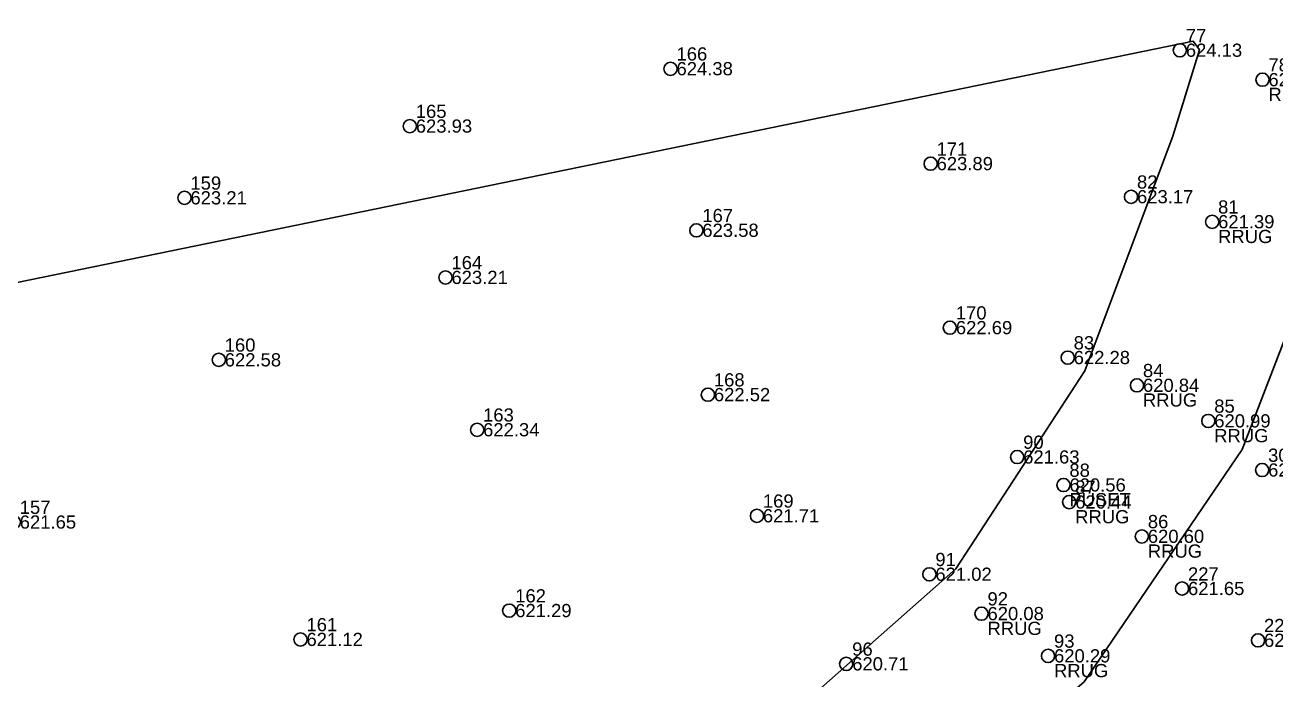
# Model space of a CAD drawing. Header units: metres. Extents: x 7508000 to 7510589, y 4725804 to 4728000.
# Drawn here: x 7509433.2 to 7509528, y 4726987.6 to 4727037.3 of the extents above; entities that cross this region are included whole.
import ezdxf

# ---------------------------------------------------------------- set-up
doc = ezdxf.new("R2010")
doc.units = ezdxf.units.M
for name, color, linetype in [('Orotofoto 2018', 7, 'Continuous'), ('Parcela Baze', 7, 'Continuous'), ('V-NODE', 1, 'Continuous'), ('V-NODE-TEXT', 11, 'Continuous')]:
    doc.layers.add(name, color=color, linetype=linetype)
doc.styles.get("Standard").update_dxf_attribs({"font": 'arial.ttf'})
picture_1 = doc.add_image_def('image1.ecw', size_in_pixel=(11111, 11111))

# ---------------------------------------------------------------- blocks, each defined once
blk = doc.blocks.new('*U54')
at = {"color": 0, "linetype": 'ByBlock', "lineweight": -2, "transparency": 16777216}
blk.add_line((0, 0), (0, 0), dxfattribs=at)
blk.add_circle((0, 0), 0.5, dxfattribs=at)
blk = doc.blocks.new('*U283', base_point=(7509520.678, 4727035.353, 624.128))
at = {"layer": 'V-NODE-TEXT', "color": 1, "linetype": 'ByBlock', "char_height": 1}
for s, insert, attachment_point in [('77', (7509521.128, 4727035.964, 624.128), 7), ('624.13', (7509521.128, 4727035.353, 624.128), 4)]:
    blk.add_mtext(s, dxfattribs=dict(at, insert=insert, attachment_point=attachment_point))
blk = doc.blocks.new('*U284', base_point=(7509520.678, 4727035.353, 624.128))
at = {"layer": 'V-NODE-TEXT', "color": 7, "lineweight": -2}
blk.add_blockref('*U283', (7509520.678, 4727035.353, 624.128), dxfattribs=at)
blk = doc.blocks.new('*U285', base_point=(7509520.678, 4727035.353, 624.128))
at = {"layer": 'V-NODE', "color": 7, "lineweight": -2, "xscale": 0.9999999800000003, "yscale": 0.9999999800000003, "zscale": 0.9999999800000003}
blk.add_blockref('*U54', (7509520.678, 4727035.353, 624.128), dxfattribs=at)
at = {"layer": 'V-NODE-TEXT', "color": 7, "lineweight": -2}
blk.add_blockref('*U284', (7509520.678, 4727035.353, 624.128), dxfattribs=at)
blk = doc.blocks.new('*U286', base_point=(7509526.938, 4727033.123, 621.828))
at = {"layer": 'V-NODE-TEXT', "color": 1, "linetype": 'ByBlock', "char_height": 1}
for s, insert, attachment_point in [('78', (7509527.388, 4727033.734, 621.828), 7), ('621.83', (7509527.388, 4727033.123, 621.828), 4), ('RRUG', (7509527.388, 4727032.512, 621.828), 1)]:
    blk.add_mtext(s, dxfattribs=dict(at, insert=insert, attachment_point=attachment_point))
blk = doc.blocks.new('*U287', base_point=(7509526.938, 4727033.123, 621.828))
at = {"layer": 'V-NODE-TEXT', "color": 7, "lineweight": -2}
blk.add_blockref('*U286', (7509526.938, 4727033.123, 621.828), dxfattribs=at)
blk = doc.blocks.new('*U288', base_point=(7509526.938, 4727033.123, 621.828))
at = {"layer": 'V-NODE', "color": 7, "lineweight": -2, "xscale": 0.9999999800000003, "yscale": 0.9999999800000003, "zscale": 0.9999999800000003}
blk.add_blockref('*U54', (7509526.938, 4727033.123, 621.828), dxfattribs=at)
at = {"layer": 'V-NODE-TEXT', "color": 7, "lineweight": -2}
blk.add_blockref('*U287', (7509526.938, 4727033.123, 621.828), dxfattribs=at)
blk = doc.blocks.new('*U295', base_point=(7509523.124, 4727022.355, 621.386))
at = {"layer": 'V-NODE-TEXT', "color": 1, "linetype": 'ByBlock', "char_height": 1}
for s, insert, attachment_point in [('81', (7509523.574, 4727022.966, 621.386), 7), ('621.39', (7509523.574, 4727022.355, 621.386), 4), ('RRUG', (7509523.574, 4727021.744, 621.386), 1)]:
    blk.add_mtext(s, dxfattribs=dict(at, insert=insert, attachment_point=attachment_point))
blk = doc.blocks.new('*U296', base_point=(7509523.124, 4727022.355, 621.386))
at = {"layer": 'V-NODE-TEXT', "color": 7, "lineweight": -2}
blk.add_blockref('*U295', (7509523.124, 4727022.355, 621.386), dxfattribs=at)
blk = doc.blocks.new('*U297', base_point=(7509523.124, 4727022.355, 621.386))
at = {"layer": 'V-NODE', "color": 7, "lineweight": -2, "xscale": 0.9999999800000003, "yscale": 0.9999999800000003, "zscale": 0.9999999800000003}
blk.add_blockref('*U54', (7509523.124, 4727022.355, 621.386), dxfattribs=at)
at = {"layer": 'V-NODE-TEXT', "color": 7, "lineweight": -2}
blk.add_blockref('*U296', (7509523.124, 4727022.355, 621.386), dxfattribs=at)
blk = doc.blocks.new('*U298', base_point=(7509516.978, 4727024.249, 623.166))
at = {"layer": 'V-NODE-TEXT', "color": 1, "linetype": 'ByBlock', "char_height": 1}
for s, insert, attachment_point in [('82', (7509517.428, 4727024.86, 623.166), 7), ('623.17', (7509517.428, 4727024.249, 623.166), 4)]:
    blk.add_mtext(s, dxfattribs=dict(at, insert=insert, attachment_point=attachment_point))
blk = doc.blocks.new('*U299', base_point=(7509516.978, 4727024.249, 623.166))
at = {"layer": 'V-NODE-TEXT', "color": 7, "lineweight": -2}
blk.add_blockref('*U298', (7509516.978, 4727024.249, 623.166), dxfattribs=at)
blk = doc.blocks.new('*U300', base_point=(7509516.978, 4727024.249, 623.166))
at = {"layer": 'V-NODE', "color": 7, "lineweight": -2, "xscale": 0.9999999800000003, "yscale": 0.9999999800000003, "zscale": 0.9999999800000003}
blk.add_blockref('*U54', (7509516.978, 4727024.249, 623.166), dxfattribs=at)
at = {"layer": 'V-NODE-TEXT', "color": 7, "lineweight": -2}
blk.add_blockref('*U299', (7509516.978, 4727024.249, 623.166), dxfattribs=at)
blk = doc.blocks.new('*U301', base_point=(7509512.178, 4727012.06, 622.2783))
at = {"layer": 'V-NODE-TEXT', "color": 1, "linetype": 'ByBlock', "char_height": 1}
for s, insert, attachment_point in [('83', (7509512.628, 4727012.670573, 622.2783), 7), ('622.28', (7509512.628, 4727012.06, 622.2783), 4)]:
    blk.add_mtext(s, dxfattribs=dict(at, insert=insert, attachment_point=attachment_point))
blk = doc.blocks.new('*U302', base_point=(7509512.178, 4727012.06, 622.278))
at = {"layer": 'V-NODE-TEXT', "color": 7, "lineweight": -2}
blk.add_blockref('*U301', (7509512.178, 4727012.06, 622.278), dxfattribs=at)
blk = doc.blocks.new('*U303', base_point=(7509512.178, 4727012.06, 622.278))
at = {"layer": 'V-NODE', "color": 7, "lineweight": -2, "xscale": 0.9999999800000003, "yscale": 0.9999999800000003, "zscale": 0.9999999800000003}
blk.add_blockref('*U54', (7509512.178, 4727012.06, 622.278), dxfattribs=at)
at = {"layer": 'V-NODE-TEXT', "color": 7, "lineweight": -2}
blk.add_blockref('*U302', (7509512.178, 4727012.06, 622.278), dxfattribs=at)
blk = doc.blocks.new('*U304', base_point=(7509517.429, 4727009.957, 620.8395))
at = {"layer": 'V-NODE-TEXT', "color": 1, "linetype": 'ByBlock', "char_height": 1}
for s, insert, attachment_point in [('84', (7509517.879, 4727010.567573, 620.8395), 7), ('620.84', (7509517.879, 4727009.957, 620.8395), 4), ('RRUG', (7509517.879, 4727009.346427, 620.8395), 1)]:
    blk.add_mtext(s, dxfattribs=dict(at, insert=insert, attachment_point=attachment_point))
blk = doc.blocks.new('*U305', base_point=(7509517.429, 4727009.957, 620.84))
at = {"layer": 'V-NODE-TEXT', "color": 7, "lineweight": -2}
blk.add_blockref('*U304', (7509517.429, 4727009.957, 620.84), dxfattribs=at)
blk = doc.blocks.new('*U306', base_point=(7509517.429, 4727009.957, 620.84))
at = {"layer": 'V-NODE', "color": 7, "lineweight": -2, "xscale": 0.9999999800000003, "yscale": 0.9999999800000003, "zscale": 0.9999999800000003}
blk.add_blockref('*U54', (7509517.429, 4727009.957, 620.84), dxfattribs=at)
at = {"layer": 'V-NODE-TEXT', "color": 7, "lineweight": -2}
blk.add_blockref('*U305', (7509517.429, 4727009.957, 620.84), dxfattribs=at)
blk = doc.blocks.new('*U307', base_point=(7509522.833, 4727007.26, 620.9909))
at = {"layer": 'V-NODE-TEXT', "color": 1, "linetype": 'ByBlock', "char_height": 1}
for s, insert, attachment_point in [('85', (7509523.283, 4727007.870573, 620.9909), 7), ('620.99', (7509523.283, 4727007.26, 620.9909), 4), ('RRUG', (7509523.283, 4727006.649427, 620.9909), 1)]:
    blk.add_mtext(s, dxfattribs=dict(at, insert=insert, attachment_point=attachment_point))
blk = doc.blocks.new('*U308', base_point=(7509522.833, 4727007.26, 620.991))
at = {"layer": 'V-NODE-TEXT', "color": 7, "lineweight": -2}
blk.add_blockref('*U307', (7509522.833, 4727007.26, 620.991), dxfattribs=at)
blk = doc.blocks.new('*U309', base_point=(7509522.833, 4727007.26, 620.991))
at = {"layer": 'V-NODE', "color": 7, "lineweight": -2, "xscale": 0.9999999800000003, "yscale": 0.9999999800000003, "zscale": 0.9999999800000003}
blk.add_blockref('*U54', (7509522.833, 4727007.26, 620.991), dxfattribs=at)
at = {"layer": 'V-NODE-TEXT', "color": 7, "lineweight": -2}
blk.add_blockref('*U308', (7509522.833, 4727007.26, 620.991), dxfattribs=at)
blk = doc.blocks.new('*U310', base_point=(7509517.8, 4726998.509, 620.6012))
at = {"layer": 'V-NODE-TEXT', "color": 1, "linetype": 'ByBlock', "char_height": 1}
for s, insert, attachment_point in [('86', (7509518.25, 4726999.119573, 620.6012), 7), ('620.60', (7509518.25, 4726998.509, 620.6012), 4), ('RRUG', (7509518.25, 4726997.898427, 620.6012), 1)]:
    blk.add_mtext(s, dxfattribs=dict(at, insert=insert, attachment_point=attachment_point))
blk = doc.blocks.new('*U311', base_point=(7509517.8, 4726998.509, 620.601))
at = {"layer": 'V-NODE-TEXT', "color": 7, "lineweight": -2}
blk.add_blockref('*U310', (7509517.8, 4726998.509, 620.601), dxfattribs=at)
blk = doc.blocks.new('*U312', base_point=(7509517.8, 4726998.509, 620.601))
at = {"layer": 'V-NODE', "color": 7, "lineweight": -2, "xscale": 0.9999999800000003, "yscale": 0.9999999800000003, "zscale": 0.9999999800000003}
blk.add_blockref('*U54', (7509517.8, 4726998.509, 620.601), dxfattribs=at)
at = {"layer": 'V-NODE-TEXT', "color": 7, "lineweight": -2}
blk.add_blockref('*U311', (7509517.8, 4726998.509, 620.601), dxfattribs=at)
blk = doc.blocks.new('*U313', base_point=(7509512.295, 4727001.113, 620.4424))
at = {"layer": 'V-NODE-TEXT', "color": 1, "linetype": 'ByBlock', "char_height": 1}
for s, insert, attachment_point in [('87', (7509512.745, 4727001.723573, 620.4424), 7), ('620.44', (7509512.745, 4727001.113, 620.4424), 4), ('RRUG', (7509512.745, 4727000.502427, 620.4424), 1)]:
    blk.add_mtext(s, dxfattribs=dict(at, insert=insert, attachment_point=attachment_point))
blk = doc.blocks.new('*U314', base_point=(7509512.295, 4727001.113, 620.442))
at = {"layer": 'V-NODE-TEXT', "color": 7, "lineweight": -2}
blk.add_blockref('*U313', (7509512.295, 4727001.113, 620.442), dxfattribs=at)
blk = doc.blocks.new('*U315', base_point=(7509512.295, 4727001.113, 620.442))
at = {"layer": 'V-NODE', "color": 7, "lineweight": -2, "xscale": 0.9999999800000003, "yscale": 0.9999999800000003, "zscale": 0.9999999800000003}
blk.add_blockref('*U54', (7509512.295, 4727001.113, 620.442), dxfattribs=at)
at = {"layer": 'V-NODE-TEXT', "color": 7, "lineweight": -2}
blk.add_blockref('*U314', (7509512.295, 4727001.113, 620.442), dxfattribs=at)
blk = doc.blocks.new('*U316', base_point=(7509511.856, 4727002.403, 620.5616))
at = {"layer": 'V-NODE-TEXT', "color": 1, "linetype": 'ByBlock', "char_height": 1}
for s, insert, attachment_point in [('88', (7509512.306, 4727003.013573, 620.5616), 7), ('620.56', (7509512.306, 4727002.403, 620.5616), 4), ('PUSET', (7509512.306, 4727001.792427, 620.5616), 1)]:
    blk.add_mtext(s, dxfattribs=dict(at, insert=insert, attachment_point=attachment_point))
blk = doc.blocks.new('*U317', base_point=(7509511.856, 4727002.403, 620.562))
at = {"layer": 'V-NODE-TEXT', "color": 7, "lineweight": -2}
blk.add_blockref('*U316', (7509511.856, 4727002.403, 620.562), dxfattribs=at)
blk = doc.blocks.new('*U318', base_point=(7509511.856, 4727002.403, 620.562))
at = {"layer": 'V-NODE', "color": 7, "lineweight": -2, "xscale": 0.9999999800000003, "yscale": 0.9999999800000003, "zscale": 0.9999999800000003}
blk.add_blockref('*U54', (7509511.856, 4727002.403, 620.562), dxfattribs=at)
at = {"layer": 'V-NODE-TEXT', "color": 7, "lineweight": -2}
blk.add_blockref('*U317', (7509511.856, 4727002.403, 620.562), dxfattribs=at)
blk = doc.blocks.new('*U319', base_point=(7509508.353, 4727004.525, 621.626))
at = {"layer": 'V-NODE-TEXT', "color": 1, "linetype": 'ByBlock', "char_height": 1}
for s, insert, attachment_point in [('90', (7509508.803, 4727005.136, 621.626), 7), ('621.63', (7509508.803, 4727004.525, 621.626), 4)]:
    blk.add_mtext(s, dxfattribs=dict(at, insert=insert, attachment_point=attachment_point))
blk = doc.blocks.new('*U320', base_point=(7509508.353, 4727004.525, 621.626))
at = {"layer": 'V-NODE-TEXT', "color": 7, "lineweight": -2}
blk.add_blockref('*U319', (7509508.353, 4727004.525, 621.626), dxfattribs=at)
blk = doc.blocks.new('*U321', base_point=(7509508.353, 4727004.525, 621.626))
at = {"layer": 'V-NODE', "color": 7, "lineweight": -2, "xscale": 0.9999999800000003, "yscale": 0.9999999800000003, "zscale": 0.9999999800000003}
blk.add_blockref('*U54', (7509508.353, 4727004.525, 621.626), dxfattribs=at)
at = {"layer": 'V-NODE-TEXT', "color": 7, "lineweight": -2}
blk.add_blockref('*U320', (7509508.353, 4727004.525, 621.626), dxfattribs=at)
blk = doc.blocks.new('*U322', base_point=(7509501.698, 4726995.637, 621.0246))
at = {"layer": 'V-NODE-TEXT', "color": 1, "linetype": 'ByBlock', "char_height": 1}
for s, insert, attachment_point in [('91', (7509502.148, 4726996.247573, 621.0246), 7), ('621.02', (7509502.148, 4726995.637, 621.0246), 4)]:
    blk.add_mtext(s, dxfattribs=dict(at, insert=insert, attachment_point=attachment_point))
blk = doc.blocks.new('*U323', base_point=(7509501.698, 4726995.637, 621.025))
at = {"layer": 'V-NODE-TEXT', "color": 7, "lineweight": -2}
blk.add_blockref('*U322', (7509501.698, 4726995.637, 621.025), dxfattribs=at)
blk = doc.blocks.new('*U324', base_point=(7509501.698, 4726995.637, 621.025))
at = {"layer": 'V-NODE', "color": 7, "lineweight": -2, "xscale": 0.9999999800000003, "yscale": 0.9999999800000003, "zscale": 0.9999999800000003}
blk.add_blockref('*U54', (7509501.698, 4726995.637, 621.025), dxfattribs=at)
at = {"layer": 'V-NODE-TEXT', "color": 7, "lineweight": -2}
blk.add_blockref('*U323', (7509501.698, 4726995.637, 621.025), dxfattribs=at)
blk = doc.blocks.new('*U325', base_point=(7509505.649, 4726992.654, 620.075))
at = {"layer": 'V-NODE-TEXT', "color": 1, "linetype": 'ByBlock', "char_height": 1}
for s, insert, attachment_point in [('92', (7509506.099, 4726993.264573, 620.075), 7), ('620.08', (7509506.099, 4726992.654, 620.075), 4), ('RRUG', (7509506.099, 4726992.043427, 620.075), 1)]:
    blk.add_mtext(s, dxfattribs=dict(at, insert=insert, attachment_point=attachment_point))
blk = doc.blocks.new('*U326', base_point=(7509505.649, 4726992.654, 620.075))
at = {"layer": 'V-NODE-TEXT', "color": 7, "lineweight": -2}
blk.add_blockref('*U325', (7509505.649, 4726992.654, 620.075), dxfattribs=at)
blk = doc.blocks.new('*U327', base_point=(7509505.649, 4726992.654, 620.075))
at = {"layer": 'V-NODE', "color": 7, "lineweight": -2, "xscale": 0.9999999800000003, "yscale": 0.9999999800000003, "zscale": 0.9999999800000003}
blk.add_blockref('*U54', (7509505.649, 4726992.654, 620.075), dxfattribs=at)
at = {"layer": 'V-NODE-TEXT', "color": 7, "lineweight": -2}
blk.add_blockref('*U326', (7509505.649, 4726992.654, 620.075), dxfattribs=at)
blk = doc.blocks.new('*U328', base_point=(7509510.69, 4726989.452, 620.2857))
at = {"layer": 'V-NODE-TEXT', "color": 1, "linetype": 'ByBlock', "char_height": 1}
for s, insert, attachment_point in [('93', (7509511.14, 4726990.062573, 620.2857), 7), ('620.29', (7509511.14, 4726989.452, 620.2857), 4), ('RRUG', (7509511.14, 4726988.841427, 620.2857), 1)]:
    blk.add_mtext(s, dxfattribs=dict(at, insert=insert, attachment_point=attachment_point))
blk = doc.blocks.new('*U329', base_point=(7509510.69, 4726989.452, 620.286))
at = {"layer": 'V-NODE-TEXT', "color": 7, "lineweight": -2}
blk.add_blockref('*U328', (7509510.69, 4726989.452, 620.286), dxfattribs=at)
blk = doc.blocks.new('*U330', base_point=(7509510.69, 4726989.452, 620.286))
at = {"layer": 'V-NODE', "color": 7, "lineweight": -2, "xscale": 0.9999999800000003, "yscale": 0.9999999800000003, "zscale": 0.9999999800000003}
blk.add_blockref('*U54', (7509510.69, 4726989.452, 620.286), dxfattribs=at)
at = {"layer": 'V-NODE-TEXT', "color": 7, "lineweight": -2}
blk.add_blockref('*U329', (7509510.69, 4726989.452, 620.286), dxfattribs=at)
blk = doc.blocks.new('*U337', base_point=(7509495.396, 4726988.846, 620.7052))
at = {"layer": 'V-NODE-TEXT', "color": 1, "linetype": 'ByBlock', "char_height": 1}
for s, insert, attachment_point in [('96', (7509495.846, 4726989.456573, 620.7052), 7), ('620.71', (7509495.846, 4726988.846, 620.7052), 4)]:
    blk.add_mtext(s, dxfattribs=dict(at, insert=insert, attachment_point=attachment_point))
blk = doc.blocks.new('*U338', base_point=(7509495.396, 4726988.846, 620.705))
at = {"layer": 'V-NODE-TEXT', "color": 7, "lineweight": -2}
blk.add_blockref('*U337', (7509495.396, 4726988.846, 620.705), dxfattribs=at)
blk = doc.blocks.new('*U339', base_point=(7509495.396, 4726988.846, 620.705))
at = {"layer": 'V-NODE', "color": 7, "lineweight": -2, "xscale": 0.9999999800000003, "yscale": 0.9999999800000003, "zscale": 0.9999999800000003}
blk.add_blockref('*U54', (7509495.396, 4726988.846, 620.705), dxfattribs=at)
at = {"layer": 'V-NODE-TEXT', "color": 7, "lineweight": -2}
blk.add_blockref('*U338', (7509495.396, 4726988.846, 620.705), dxfattribs=at)
blk = doc.blocks.new('*U517', base_point=(7509432.309, 4726999.592, 621.647))
at = {"layer": 'V-NODE-TEXT', "color": 1, "linetype": 'ByBlock', "char_height": 1}
for s, insert, attachment_point in [('157', (7509432.759, 4727000.202573, 621.647), 7), ('621.65', (7509432.759, 4726999.592, 621.647), 4)]:
    blk.add_mtext(s, dxfattribs=dict(at, insert=insert, attachment_point=attachment_point))
blk = doc.blocks.new('*U518', base_point=(7509432.309, 4726999.592, 621.647))
at = {"layer": 'V-NODE-TEXT', "color": 7, "lineweight": -2}
blk.add_blockref('*U517', (7509432.309, 4726999.592, 621.647), dxfattribs=at)
blk = doc.blocks.new('*U519', base_point=(7509432.309, 4726999.592, 621.647))
at = {"layer": 'V-NODE', "color": 7, "lineweight": -2, "xscale": 0.9999999800000003, "yscale": 0.9999999800000003, "zscale": 0.9999999800000003}
blk.add_blockref('*U54', (7509432.309, 4726999.592, 621.647), dxfattribs=at)
at = {"layer": 'V-NODE-TEXT', "color": 7, "lineweight": -2}
blk.add_blockref('*U518', (7509432.309, 4726999.592, 621.647), dxfattribs=at)
blk = doc.blocks.new('*U523', base_point=(7509445.245, 4727024.166, 623.205))
at = {"layer": 'V-NODE-TEXT', "color": 1, "linetype": 'ByBlock', "char_height": 1}
for s, insert, attachment_point in [('159', (7509445.695, 4727024.777, 623.205), 7), ('623.21', (7509445.695, 4727024.166, 623.205), 4)]:
    blk.add_mtext(s, dxfattribs=dict(at, insert=insert, attachment_point=attachment_point))
blk = doc.blocks.new('*U524', base_point=(7509445.245, 4727024.166, 623.205))
at = {"layer": 'V-NODE-TEXT', "color": 7, "lineweight": -2}
blk.add_blockref('*U523', (7509445.245, 4727024.166, 623.205), dxfattribs=at)
blk = doc.blocks.new('*U525', base_point=(7509445.245, 4727024.166, 623.205))
at = {"layer": 'V-NODE', "color": 7, "lineweight": -2, "xscale": 0.9999999800000003, "yscale": 0.9999999800000003, "zscale": 0.9999999800000003}
blk.add_blockref('*U54', (7509445.245, 4727024.166, 623.205), dxfattribs=at)
at = {"layer": 'V-NODE-TEXT', "color": 7, "lineweight": -2}
blk.add_blockref('*U524', (7509445.245, 4727024.166, 623.205), dxfattribs=at)
blk = doc.blocks.new('*U526', base_point=(7509447.843, 4727011.888, 622.5773))
at = {"layer": 'V-NODE-TEXT', "color": 1, "linetype": 'ByBlock', "char_height": 1}
for s, insert, attachment_point in [('160', (7509448.293, 4727012.498573, 622.5773), 7), ('622.58', (7509448.293, 4727011.888, 622.5773), 4)]:
    blk.add_mtext(s, dxfattribs=dict(at, insert=insert, attachment_point=attachment_point))
blk = doc.blocks.new('*U527', base_point=(7509447.843, 4727011.888, 622.577))
at = {"layer": 'V-NODE-TEXT', "color": 7, "lineweight": -2}
blk.add_blockref('*U526', (7509447.843, 4727011.888, 622.577), dxfattribs=at)
blk = doc.blocks.new('*U528', base_point=(7509447.843, 4727011.888, 622.577))
at = {"layer": 'V-NODE', "color": 7, "lineweight": -2, "xscale": 0.9999999800000003, "yscale": 0.9999999800000003, "zscale": 0.9999999800000003}
blk.add_blockref('*U54', (7509447.843, 4727011.888, 622.577), dxfattribs=at)
at = {"layer": 'V-NODE-TEXT', "color": 7, "lineweight": -2}
blk.add_blockref('*U527', (7509447.843, 4727011.888, 622.577), dxfattribs=at)
blk = doc.blocks.new('*U529', base_point=(7509454.039, 4726990.697, 621.1163))
at = {"layer": 'V-NODE-TEXT', "color": 1, "linetype": 'ByBlock', "char_height": 1}
for s, insert, attachment_point in [('161', (7509454.489, 4726991.307573, 621.1163), 7), ('621.12', (7509454.489, 4726990.697, 621.1163), 4)]:
    blk.add_mtext(s, dxfattribs=dict(at, insert=insert, attachment_point=attachment_point))
blk = doc.blocks.new('*U530', base_point=(7509454.039, 4726990.697, 621.116))
at = {"layer": 'V-NODE-TEXT', "color": 7, "lineweight": -2}
blk.add_blockref('*U529', (7509454.039, 4726990.697, 621.116), dxfattribs=at)
blk = doc.blocks.new('*U531', base_point=(7509454.039, 4726990.697, 621.116))
at = {"layer": 'V-NODE', "color": 7, "lineweight": -2, "xscale": 0.9999999800000003, "yscale": 0.9999999800000003, "zscale": 0.9999999800000003}
blk.add_blockref('*U54', (7509454.039, 4726990.697, 621.116), dxfattribs=at)
at = {"layer": 'V-NODE-TEXT', "color": 7, "lineweight": -2}
blk.add_blockref('*U530', (7509454.039, 4726990.697, 621.116), dxfattribs=at)
blk = doc.blocks.new('*U532', base_point=(7509469.858, 4726992.883, 621.2899))
at = {"layer": 'V-NODE-TEXT', "color": 1, "linetype": 'ByBlock', "char_height": 1}
for s, insert, attachment_point in [('162', (7509470.308, 4726993.493573, 621.2899), 7), ('621.29', (7509470.308, 4726992.883, 621.2899), 4)]:
    blk.add_mtext(s, dxfattribs=dict(at, insert=insert, attachment_point=attachment_point))
blk = doc.blocks.new('*U533', base_point=(7509469.858, 4726992.883, 621.29))
at = {"layer": 'V-NODE-TEXT', "color": 7, "lineweight": -2}
blk.add_blockref('*U532', (7509469.858, 4726992.883, 621.29), dxfattribs=at)
blk = doc.blocks.new('*U534', base_point=(7509469.858, 4726992.883, 621.29))
at = {"layer": 'V-NODE', "color": 7, "lineweight": -2, "xscale": 0.9999999800000003, "yscale": 0.9999999800000003, "zscale": 0.9999999800000003}
blk.add_blockref('*U54', (7509469.858, 4726992.883, 621.29), dxfattribs=at)
at = {"layer": 'V-NODE-TEXT', "color": 7, "lineweight": -2}
blk.add_blockref('*U533', (7509469.858, 4726992.883, 621.29), dxfattribs=at)
blk = doc.blocks.new('*U535', base_point=(7509467.423, 4727006.588, 622.345))
at = {"layer": 'V-NODE-TEXT', "color": 1, "linetype": 'ByBlock', "char_height": 1}
for s, insert, attachment_point in [('163', (7509467.873, 4727007.199, 622.345), 7), ('622.34', (7509467.873, 4727006.588, 622.345), 4)]:
    blk.add_mtext(s, dxfattribs=dict(at, insert=insert, attachment_point=attachment_point))
blk = doc.blocks.new('*U536', base_point=(7509467.423, 4727006.588, 622.345))
at = {"layer": 'V-NODE-TEXT', "color": 7, "lineweight": -2}
blk.add_blockref('*U535', (7509467.423, 4727006.588, 622.345), dxfattribs=at)
blk = doc.blocks.new('*U537', base_point=(7509467.423, 4727006.588, 622.345))
at = {"layer": 'V-NODE', "color": 7, "lineweight": -2, "xscale": 0.9999999800000003, "yscale": 0.9999999800000003, "zscale": 0.9999999800000003}
blk.add_blockref('*U54', (7509467.423, 4727006.588, 622.345), dxfattribs=at)
at = {"layer": 'V-NODE-TEXT', "color": 7, "lineweight": -2}
blk.add_blockref('*U536', (7509467.423, 4727006.588, 622.345), dxfattribs=at)
blk = doc.blocks.new('*U538', base_point=(7509465.026, 4727018.133, 623.214))
at = {"layer": 'V-NODE-TEXT', "color": 1, "linetype": 'ByBlock', "char_height": 1}
for s, insert, attachment_point in [('164', (7509465.476, 4727018.744, 623.214), 7), ('623.21', (7509465.476, 4727018.133, 623.214), 4)]:
    blk.add_mtext(s, dxfattribs=dict(at, insert=insert, attachment_point=attachment_point))
blk = doc.blocks.new('*U539', base_point=(7509465.026, 4727018.133, 623.214))
at = {"layer": 'V-NODE-TEXT', "color": 7, "lineweight": -2}
blk.add_blockref('*U538', (7509465.026, 4727018.133, 623.214), dxfattribs=at)
blk = doc.blocks.new('*U540', base_point=(7509465.026, 4727018.133, 623.214))
at = {"layer": 'V-NODE', "color": 7, "lineweight": -2, "xscale": 0.9999999800000003, "yscale": 0.9999999800000003, "zscale": 0.9999999800000003}
blk.add_blockref('*U54', (7509465.026, 4727018.133, 623.214), dxfattribs=at)
at = {"layer": 'V-NODE-TEXT', "color": 7, "lineweight": -2}
blk.add_blockref('*U539', (7509465.026, 4727018.133, 623.214), dxfattribs=at)
blk = doc.blocks.new('*U541', base_point=(7509462.323, 4727029.603, 623.928))
at = {"layer": 'V-NODE-TEXT', "color": 1, "linetype": 'ByBlock', "char_height": 1}
for s, insert, attachment_point in [('165', (7509462.773, 4727030.214, 623.928), 7), ('623.93', (7509462.773, 4727029.603, 623.928), 4)]:
    blk.add_mtext(s, dxfattribs=dict(at, insert=insert, attachment_point=attachment_point))
blk = doc.blocks.new('*U542', base_point=(7509462.323, 4727029.603, 623.928))
at = {"layer": 'V-NODE-TEXT', "color": 7, "lineweight": -2}
blk.add_blockref('*U541', (7509462.323, 4727029.603, 623.928), dxfattribs=at)
blk = doc.blocks.new('*U543', base_point=(7509462.323, 4727029.603, 623.928))
at = {"layer": 'V-NODE', "color": 7, "lineweight": -2, "xscale": 0.9999999800000003, "yscale": 0.9999999800000003, "zscale": 0.9999999800000003}
blk.add_blockref('*U54', (7509462.323, 4727029.603, 623.928), dxfattribs=at)
at = {"layer": 'V-NODE-TEXT', "color": 7, "lineweight": -2}
blk.add_blockref('*U542', (7509462.323, 4727029.603, 623.928), dxfattribs=at)
blk = doc.blocks.new('*U544', base_point=(7509482.082, 4727033.953, 624.381))
at = {"layer": 'V-NODE-TEXT', "color": 1, "linetype": 'ByBlock', "char_height": 1}
for s, insert, attachment_point in [('166', (7509482.532, 4727034.564, 624.381), 7), ('624.38', (7509482.532, 4727033.953, 624.381), 4)]:
    blk.add_mtext(s, dxfattribs=dict(at, insert=insert, attachment_point=attachment_point))
blk = doc.blocks.new('*U545', base_point=(7509482.082, 4727033.953, 624.381))
at = {"layer": 'V-NODE-TEXT', "color": 7, "lineweight": -2}
blk.add_blockref('*U544', (7509482.082, 4727033.953, 624.381), dxfattribs=at)
blk = doc.blocks.new('*U546', base_point=(7509482.082, 4727033.953, 624.381))
at = {"layer": 'V-NODE', "color": 7, "lineweight": -2, "xscale": 0.9999999800000003, "yscale": 0.9999999800000003, "zscale": 0.9999999800000003}
blk.add_blockref('*U54', (7509482.082, 4727033.953, 624.381), dxfattribs=at)
at = {"layer": 'V-NODE-TEXT', "color": 7, "lineweight": -2}
blk.add_blockref('*U545', (7509482.082, 4727033.953, 624.381), dxfattribs=at)
blk = doc.blocks.new('*U547', base_point=(7509484.038, 4727021.706, 623.582))
at = {"layer": 'V-NODE-TEXT', "color": 1, "linetype": 'ByBlock', "char_height": 1}
for s, insert, attachment_point in [('167', (7509484.488, 4727022.317, 623.582), 7), ('623.58', (7509484.488, 4727021.706, 623.582), 4)]:
    blk.add_mtext(s, dxfattribs=dict(at, insert=insert, attachment_point=attachment_point))
blk = doc.blocks.new('*U548', base_point=(7509484.038, 4727021.706, 623.582))
at = {"layer": 'V-NODE-TEXT', "color": 7, "lineweight": -2}
blk.add_blockref('*U547', (7509484.038, 4727021.706, 623.582), dxfattribs=at)
blk = doc.blocks.new('*U549', base_point=(7509484.038, 4727021.706, 623.582))
at = {"layer": 'V-NODE', "color": 7, "lineweight": -2, "xscale": 0.9999999800000003, "yscale": 0.9999999800000003, "zscale": 0.9999999800000003}
blk.add_blockref('*U54', (7509484.038, 4727021.706, 623.582), dxfattribs=at)
at = {"layer": 'V-NODE-TEXT', "color": 7, "lineweight": -2}
blk.add_blockref('*U548', (7509484.038, 4727021.706, 623.582), dxfattribs=at)
blk = doc.blocks.new('*U550', base_point=(7509484.913, 4727009.252, 622.5157))
at = {"layer": 'V-NODE-TEXT', "color": 1, "linetype": 'ByBlock', "char_height": 1}
for s, insert, attachment_point in [('168', (7509485.363, 4727009.862573, 622.5157), 7), ('622.52', (7509485.363, 4727009.252, 622.5157), 4)]:
    blk.add_mtext(s, dxfattribs=dict(at, insert=insert, attachment_point=attachment_point))
blk = doc.blocks.new('*U551', base_point=(7509484.913, 4727009.252, 622.516))
at = {"layer": 'V-NODE-TEXT', "color": 7, "lineweight": -2}
blk.add_blockref('*U550', (7509484.913, 4727009.252, 622.516), dxfattribs=at)
blk = doc.blocks.new('*U552', base_point=(7509484.913, 4727009.252, 622.516))
at = {"layer": 'V-NODE', "color": 7, "lineweight": -2, "xscale": 0.9999999800000003, "yscale": 0.9999999800000003, "zscale": 0.9999999800000003}
blk.add_blockref('*U54', (7509484.913, 4727009.252, 622.516), dxfattribs=at)
at = {"layer": 'V-NODE-TEXT', "color": 7, "lineweight": -2}
blk.add_blockref('*U551', (7509484.913, 4727009.252, 622.516), dxfattribs=at)
blk = doc.blocks.new('*U553', base_point=(7509488.627, 4727000.068, 621.7076))
at = {"layer": 'V-NODE-TEXT', "color": 1, "linetype": 'ByBlock', "char_height": 1}
for s, insert, attachment_point in [('169', (7509489.077, 4727000.678573, 621.7076), 7), ('621.71', (7509489.077, 4727000.068, 621.7076), 4)]:
    blk.add_mtext(s, dxfattribs=dict(at, insert=insert, attachment_point=attachment_point))
blk = doc.blocks.new('*U554', base_point=(7509488.627, 4727000.068, 621.708))
at = {"layer": 'V-NODE-TEXT', "color": 7, "lineweight": -2}
blk.add_blockref('*U553', (7509488.627, 4727000.068, 621.708), dxfattribs=at)
blk = doc.blocks.new('*U555', base_point=(7509488.627, 4727000.068, 621.708))
at = {"layer": 'V-NODE', "color": 7, "lineweight": -2, "xscale": 0.9999999800000003, "yscale": 0.9999999800000003, "zscale": 0.9999999800000003}
blk.add_blockref('*U54', (7509488.627, 4727000.068, 621.708), dxfattribs=at)
at = {"layer": 'V-NODE-TEXT', "color": 7, "lineweight": -2}
blk.add_blockref('*U554', (7509488.627, 4727000.068, 621.708), dxfattribs=at)
blk = doc.blocks.new('*U556', base_point=(7509503.251, 4727014.327, 622.6865))
at = {"layer": 'V-NODE-TEXT', "color": 1, "linetype": 'ByBlock', "char_height": 1}
for s, insert, attachment_point in [('170', (7509503.701, 4727014.937573, 622.6865), 7), ('622.69', (7509503.701, 4727014.327, 622.6865), 4)]:
    blk.add_mtext(s, dxfattribs=dict(at, insert=insert, attachment_point=attachment_point))
blk = doc.blocks.new('*U557', base_point=(7509503.251, 4727014.327, 622.687))
at = {"layer": 'V-NODE-TEXT', "color": 7, "lineweight": -2}
blk.add_blockref('*U556', (7509503.251, 4727014.327, 622.687), dxfattribs=at)
blk = doc.blocks.new('*U558', base_point=(7509503.251, 4727014.327, 622.687))
at = {"layer": 'V-NODE', "color": 7, "lineweight": -2, "xscale": 0.9999999800000003, "yscale": 0.9999999800000003, "zscale": 0.9999999800000003}
blk.add_blockref('*U54', (7509503.251, 4727014.327, 622.687), dxfattribs=at)
at = {"layer": 'V-NODE-TEXT', "color": 7, "lineweight": -2}
blk.add_blockref('*U557', (7509503.251, 4727014.327, 622.687), dxfattribs=at)
blk = doc.blocks.new('*U559', base_point=(7509501.791, 4727026.759, 623.894))
at = {"layer": 'V-NODE-TEXT', "color": 1, "linetype": 'ByBlock', "char_height": 1}
for s, insert, attachment_point in [('171', (7509502.241, 4727027.37, 623.894), 7), ('623.89', (7509502.241, 4727026.759, 623.894), 4)]:
    blk.add_mtext(s, dxfattribs=dict(at, insert=insert, attachment_point=attachment_point))
blk = doc.blocks.new('*U560', base_point=(7509501.791, 4727026.759, 623.894))
at = {"layer": 'V-NODE-TEXT', "color": 7, "lineweight": -2}
blk.add_blockref('*U559', (7509501.791, 4727026.759, 623.894), dxfattribs=at)
blk = doc.blocks.new('*U561', base_point=(7509501.791, 4727026.759, 623.894))
at = {"layer": 'V-NODE', "color": 7, "lineweight": -2, "xscale": 0.9999999800000003, "yscale": 0.9999999800000003, "zscale": 0.9999999800000003}
blk.add_blockref('*U54', (7509501.791, 4727026.759, 623.894), dxfattribs=at)
at = {"layer": 'V-NODE-TEXT', "color": 7, "lineweight": -2}
blk.add_blockref('*U560', (7509501.791, 4727026.759, 623.894), dxfattribs=at)
blk = doc.blocks.new('*U694', base_point=(7509526.604, 4726990.632, 621.5856))
at = {"layer": 'V-NODE-TEXT', "color": 1, "linetype": 'ByBlock', "char_height": 1}
for s, insert, attachment_point in [('226', (7509527.054, 4726991.242573, 621.5856), 7), ('621.59', (7509527.054, 4726990.632, 621.5856), 4)]:
    blk.add_mtext(s, dxfattribs=dict(at, insert=insert, attachment_point=attachment_point))
blk = doc.blocks.new('*U695', base_point=(7509526.604, 4726990.632, 621.586))
at = {"layer": 'V-NODE-TEXT', "color": 7, "lineweight": -2}
blk.add_blockref('*U694', (7509526.604, 4726990.632, 621.586), dxfattribs=at)
blk = doc.blocks.new('*U696', base_point=(7509526.604, 4726990.632, 621.586))
at = {"layer": 'V-NODE', "color": 7, "lineweight": -2, "xscale": 0.9999999800000003, "yscale": 0.9999999800000003, "zscale": 0.9999999800000003}
blk.add_blockref('*U54', (7509526.604, 4726990.632, 621.586), dxfattribs=at)
at = {"layer": 'V-NODE-TEXT', "color": 7, "lineweight": -2}
blk.add_blockref('*U695', (7509526.604, 4726990.632, 621.586), dxfattribs=at)
blk = doc.blocks.new('*U697', base_point=(7509520.843, 4726994.557, 621.6532))
at = {"layer": 'V-NODE-TEXT', "color": 1, "linetype": 'ByBlock', "char_height": 1}
for s, insert, attachment_point in [('227', (7509521.293, 4726995.167573, 621.6532), 7), ('621.65', (7509521.293, 4726994.557, 621.6532), 4)]:
    blk.add_mtext(s, dxfattribs=dict(at, insert=insert, attachment_point=attachment_point))
blk = doc.blocks.new('*U698', base_point=(7509520.843, 4726994.557, 621.653))
at = {"layer": 'V-NODE-TEXT', "color": 7, "lineweight": -2}
blk.add_blockref('*U697', (7509520.843, 4726994.557, 621.653), dxfattribs=at)
blk = doc.blocks.new('*U699', base_point=(7509520.843, 4726994.557, 621.653))
at = {"layer": 'V-NODE', "color": 7, "lineweight": -2, "xscale": 0.9999999800000003, "yscale": 0.9999999800000003, "zscale": 0.9999999800000003}
blk.add_blockref('*U54', (7509520.843, 4726994.557, 621.653), dxfattribs=at)
at = {"layer": 'V-NODE-TEXT', "color": 7, "lineweight": -2}
blk.add_blockref('*U698', (7509520.843, 4726994.557, 621.653), dxfattribs=at)
blk = doc.blocks.new('*U907', base_point=(7509526.914, 4727003.54, 621.8367))
at = {"layer": 'V-NODE-TEXT', "color": 1, "linetype": 'ByBlock', "char_height": 1}
for s, insert, attachment_point in [('300', (7509527.364, 4727004.150573, 621.8367), 7), ('621.84', (7509527.364, 4727003.54, 621.8367), 4)]:
    blk.add_mtext(s, dxfattribs=dict(at, insert=insert, attachment_point=attachment_point))
blk = doc.blocks.new('*U908', base_point=(7509526.914, 4727003.54, 621.837))
at = {"layer": 'V-NODE-TEXT', "color": 7, "lineweight": -2}
blk.add_blockref('*U907', (7509526.914, 4727003.54, 621.837), dxfattribs=at)
blk = doc.blocks.new('*U909', base_point=(7509526.914, 4727003.54, 621.837))
at = {"layer": 'V-NODE', "color": 7, "lineweight": -2, "xscale": 0.9999999800000003, "yscale": 0.9999999800000003, "zscale": 0.9999999800000003}
blk.add_blockref('*U54', (7509526.914, 4727003.54, 621.837), dxfattribs=at)
at = {"layer": 'V-NODE-TEXT', "color": 7, "lineweight": -2}
blk.add_blockref('*U908', (7509526.914, 4727003.54, 621.837), dxfattribs=at)

msp = doc.modelspace()

# ---------------------------------------------------------------- linework, layer by layer
at = {"layer": 'Parcela Baze', "color": 6, "lineweight": 30}
msp.add_lwpolyline([(7509407.666, 4726941.434), (7509445.418, 4726936.603), (7509483.172, 4726948.55), (7509515.84, 4726966.599), (7509543.552, 4726994.945), (7509538.82, 4727012.208), (7509531.873, 4727021.879), (7509525.412, 4727005.1), (7509513.418, 4726987.493), (7509497.237, 4726973.506), (7509477.894, 4726964.262), (7509457.639, 4726959.843), (7509437.803, 4726956.466), (7509437.175, 4726960.361), (7509435.773, 4726969.001), (7509455.572, 4726972.112), (7509490.22, 4726984.132), (7509503.702, 4726996.051), (7509513.469, 4727011.06), (7509520.144, 4727028.834), (7509522.161, 4727035.397), (7509521.697, 4727036.044), (7509429.575, 4727017.146)], dxfattribs=at)

# ---------------------------------------------------------------- block references
at = {"color": 5, "lineweight": 30}
for name, p in [('*U285', (7509520.678, 4727035.353, 624.128)), ('*U546', (7509482.082, 4727033.953, 624.381)), ('*U288', (7509526.938, 4727033.123, 621.828)), ('*U543', (7509462.323, 4727029.603, 623.928)), ('*U561', (7509501.791, 4727026.759, 623.894)), ('*U525', (7509445.245, 4727024.166, 623.205)), ('*U300', (7509516.978, 4727024.249, 623.166)), ('*U549', (7509484.038, 4727021.706, 623.582)), ('*U297', (7509523.124, 4727022.355, 621.386)), ('*U540', (7509465.026, 4727018.133, 623.214)), ('*U558', (7509503.251, 4727014.327, 622.687)), ('*U303', (7509512.178, 4727012.06, 622.278)), ('*U528', (7509447.843, 4727011.888, 622.577)), ('*U552', (7509484.913, 4727009.252, 622.516)), ('*U306', (7509517.429, 4727009.957, 620.84)), ('*U537', (7509467.423, 4727006.588, 622.345)), ('*U309', (7509522.833, 4727007.26, 620.991)), ('*U321', (7509508.353, 4727004.525, 621.626)), ('*U909', (7509526.914, 4727003.54, 621.837)), ('*U318', (7509511.856, 4727002.403, 620.562)), ('*U315', (7509512.295, 4727001.113, 620.442)), ('*U555', (7509488.627, 4727000.068, 621.708)), ('*U519', (7509432.309, 4726999.592, 621.647)), ('*U312', (7509517.8, 4726998.509, 620.601)), ('*U324', (7509501.698, 4726995.637, 621.025)), ('*U699', (7509520.843, 4726994.557, 621.653)), ('*U534', (7509469.858, 4726992.883, 621.29)), ('*U327', (7509505.649, 4726992.654, 620.075)), ('*U531', (7509454.039, 4726990.697, 621.116)), ('*U696', (7509526.604, 4726990.632, 621.586)), ('*U330', (7509510.69, 4726989.452, 620.286)), ('*U339', (7509495.396, 4726988.846, 620.705))]:
    msp.add_blockref(name, p, dxfattribs=at)

# ---------------------------------------------------------------- pictures from other files: only their frames are drawn
at = {"layer": 'Orotofoto 2018'}
image = msp.add_image(picture_1, insert=(7508000, 4726000.02), size_in_units=(1999.82, 1999.82), dxfattribs=at)
image.dxf.flags = 7

doc.saveas('drawing.dxf')
